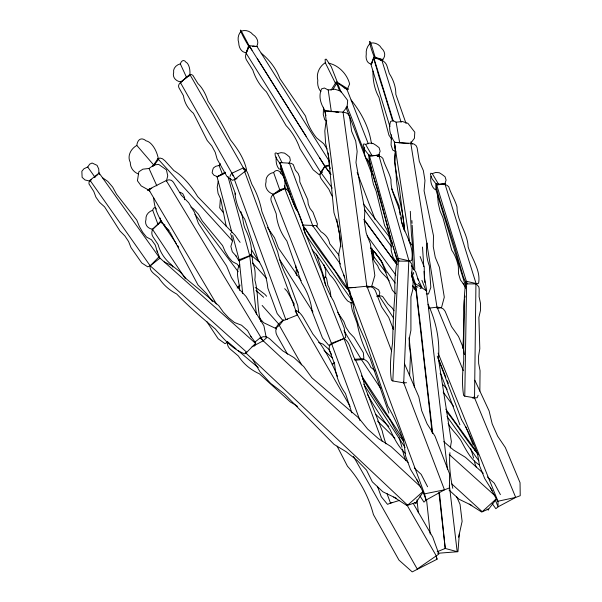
<?xml version="1.0" encoding="UTF-8"?>
<svg xmlns="http://www.w3.org/2000/svg" width="602" height="602" viewBox="0 0 602 602"><rect width="100%" height="100%" fill="white"/><g stroke="black" fill="none" stroke-linecap="round" stroke-linejoin="round"><path stroke-width="0.9" d="M479.854 391.142L480.057 370.666L478.635 363.412L478.56 356.053L479.809 348.769L478.883 317.352L480.471 310.451L480.546 303.528L479.109 296.809L479.192 288.983L478.823 286.861L475.941 283.474L466.648 281.375L465.873 281.638C464.375 292.211 463.728 303.528 464.616 314.349C463.758 329.783 463.706 345.194 463.728 360.621C462.562 372.141 461.719 383.956 463.623 395.431L464.774 396.161L474.542 397.824L477.16 397.741L478.169 395.266M475.941 283.474L474.542 397.824L472.766 398.2M464.774 396.161L466.648 281.375M323.522 107.209L323.282 114.576L324.726 119.753L326.796 120.957M409.638 375.671L410.496 353.758L409.202 346.007L409.345 338.143L410.91 330.355L410.91 296.839L412.822 289.479L413.115 282.105L411.791 274.956L412.122 266.626L411.791 264.368L410.654 262.359L408.811 260.771L398.494 258.401L397.546 258.642C395.401 269.749 394.272 281.924 395.047 293.452C393.527 309.91 393.023 326.374 392.587 342.854C390.818 355.135 389.434 367.83 391.435 380.148L392.82 380.968L403.716 382.834L406.538 382.744M403.716 382.834L408.811 260.771M462.645 348.407C464.405 332.161 462.765 315.817 464.36 299.645M392.82 380.968L398.494 258.401M350.846 299.886L350.981 297.222L348.242 288.087L366.911 286.198L370.561 286.537L373.549 288.102L375.362 290.646L381.57 306.802L388.734 317.367L393.339 329.294M391.496 134.743L391.074 145.014L392.67 149.973L395.649 151.644L395.363 152.268L394.37 142.313L410.812 143.329L413.837 143.983L416.057 145.564L417.118 147.799L419.316 161.396L423.349 170.569L424.967 180.51L424.086 190.872L433.493 235.796L433.274 246.7L435.261 257.317L439.445 267.393L444.291 297.177L441.522 307.584L437.202 308.472L410.812 143.329M393.302 328.82L393.43 326.984M395.755 151.29L395.01 161.456L396.131 173.143L399.096 185.83L404.725 231.078M459.349 533.869L457.949 551.703L437.677 553.283M364.3 147.242C363.728 151.982 364.639 157.476 368.025 161.027L369.771 161.381M296.342 269.658L296.026 273.12L296.59 275.535M436.089 186.718L435.825 189.495L465.782 286.958M430.897 176.205C430.189 180.653 431.145 185.86 434.426 189.111L436.187 189.502M276.243 157.077C275.769 161.095 276.28 165.768 278.982 168.936L281.209 169.373L290.548 194.897M326.179 120.347L324.817 130.98L325.614 143.329L328.564 156.829L333.967 212.656L337.436 223.801L339.663 234.742L340.612 245.27L338.678 254.42L340.13 265.738L344.773 277.499M316.825 226.683L317.404 223.982L312.957 212.197L310.015 208.42L308.277 204.228L307.765 199.713L299.804 181.939L299.698 177.567L298.193 173.572L295.349 170.095L293.287 164.609L291.187 163.292L279.945 162.6L281.209 169.373L280.901 173.301M220.347 199.232L219.7 207.818L223.38 212.672M218.233 181.255L217.202 187.245L218.059 193.362L220.799 199.36L226.232 226.397M464.699 297.847L465.03 296.049M458.604 537.232L462.118 521.362L460.048 504.288L456.609 496.718M395.642 151.11C393.068 158.243 395.16 165.761 396.214 172.947C395.928 192.557 403.942 210.903 404.356 230.543M166.363 181.217L167.747 175.852L166.43 169.832L158.627 164.361L153.788 165.061L149.003 168.485L142.885 169.162L138.829 171.811L137.437 180.781L141.192 185.913L148.122 189.758M496.259 499.269L488.711 509.029L488.44 510.105L487.018 509.014M281.209 169.373L281.096 169.749C282.504 162.939 274.941 160.057 275.016 153.435L275.844 152.833L277.582 153.578L281.051 152.645L284.453 153.089L286.936 154.804L289.66 157.099L290.36 160.313L288.847 163.586M293.656 305.711L294.22 303.927L287.222 291.436L284.693 288.674M346.519 89.69L348.265 89.081L337.406 82.339L331.303 66.777L326.276 59.177L325.133 59.35L325.313 62.743L335.615 83.67M378.824 296.079L379.854 292.918L378.703 289.923L373.007 286.432L371.299 286.311M444.916 183.663L446.112 180.111L445.044 176.732L441.996 174.437L439.257 172.744L435.728 172.45L432.281 173.624L430.829 173.233L430.385 174.174L432.123 178.847L436.894 185.032L445.36 183.61L443.96 184.686M239.709 264.587C234.66 272.917 239.762 281.631 239.558 290.322M378.771 154.985L380.133 151.215L379.087 147.64L375.911 145.225L373.052 143.442L369.304 143.141L365.61 144.397L363.841 143.886L363.149 144.796L364.669 149.657L369.794 156.287L379.245 154.925L377.785 156.099M254.556 346.097L255.782 343.08L250.68 336.202M322.522 172.097L319.218 174.73L313.138 169.779L299.939 148.656A59.666 46.858 86.3 0 0 286.07 125.577L266.377 91.767A52.713 41.561 -85.5 0 1 252.825 70.103L246.534 60.034A5.839 4.492 -87.1 0 1 246.218 53.375L249.07 45.632L256.971 46.489L329.768 161.976M381.239 60.426L382.925 59.764L374.203 56.912L371.156 64.376L372.42 62.45M351.673 297.343L352.403 300.955L351.493 303.032L347.783 301.09C340.318 293.355 337.925 282.218 329.979 275.016C324.448 266.272 319.188 257.385 312.182 249.89M347.489 88.84L349.627 83.994C347.309 74.355 338.663 65.234 328.827 63.225M248.919 46.911L246.105 53.021L248.551 45.963L249.288 46.098L241.379 31.169A8.714 7.141 23.8 0 1 252.802 34.464A10.068 8.262 23.9 0 1 256.55 46.527M159.839 258.22L99.104 173L89.984 180.284L89.066 182.075L88.976 183.919L93.814 191.511L95.899 197.117L99.533 202.302L104.597 206.877L119.911 230.92L124.855 235.916L128.58 241.5L130.98 247.55L141.756 262.946L147.693 266.829L150.191 265.813L159.839 258.22L157.002 250.876M189.005 76.213L189.901 74.58A10.369 4.816 88.9 0 0 185.943 62.202A8.97 4.154 88.9 0 0 180.307 63.842A8.804 7.036 -11.7 0 0 173.677 72.428A10.181 8.15 -11.7 0 0 180.969 81.962M333.207 89.013L337.481 82.128M331.01 90.262L336.164 82.053L347 89.525L368.296 143.773M152.645 166.468L157.822 158.755L160.012 158.048L162.487 158.762L165.008 160.832L173.933 170.607A67.755 32.771 70.1 0 1 197.644 196.576L235.224 235.457A94.175 52.615 71.4 0 0 240.108 242.365M91.504 179.674L89.405 181.368L89.773 181.097L85.048 179.968L82.12 177.379L81.857 171.254L84.032 168.695L87.726 167.01L89.668 164.158L92.083 163.014L97.057 165.347L98.736 168.951L98.946 173.722L99.225 173.466M245.255 171.156L246.459 169.388C244.036 158.409 237.429 148.649 230.498 139.957C223.462 126.766 216.344 113.65 208.006 101.151A32.658 17.812 80 0 0 197.93 83.595L192.858 75.34L191.421 74.55L189.901 74.58L180.427 82.632L179.042 84.235L178.501 85.996L178.877 87.629L183.49 95.771A32.508 28.723 -5.4 0 0 193.423 113.281L207.216 140.514L211.881 146.038L215.223 152.298L217.149 159.154L226.826 176.243L232.575 180.367L235.247 179.065L245.255 171.156L189.901 74.58M414.665 502.482L416.102 503.648L416.087 502.467L423.334 491.811M372.871 259.432L373.88 257.957L373.413 252.057L371.998 248.596M152.705 166.603L155.527 162.946M332.409 196.463A53.172 46.918 74 0 1 328.985 189.457L321.295 178.929A5.915 5.079 73.8 0 1 320.618 172.217L324.884 166.28L329.663 164.895M154.12 165.249L158.8 158.973M410.278 143.81L414.432 138.272L414.793 132.184L407.915 123.327L402.399 121.514L396.108 122.183L392.843 120.513L390.57 121.529C388.177 128.76 390.502 136.278 394.724 142.343M259.289 317.811L263.586 322.68L275.573 328.368L279.644 325.095L283.55 319.978M343.11 111.972L347.121 106.847L347.693 100.421L340.672 91.113L334.878 89.224L328.195 89.961L324.335 88.005L321.543 88.915C318.165 96.403 320.761 104.545 325.373 110.903L324.945 110.843L347.881 287.621L350.183 294.95M217.397 176.687L213.876 175.182L212.145 172.782L212.656 170.155L213.386 168.003L215.734 166.31L219.105 165.49L220.58 163.797M414.259 287.357L415.44 286.07L415.425 283.933L411.475 272.051M172.909 267.077L171.457 264.699A50.342 43.261 -15.8 0 1 158.085 244.532L152.991 236.857A9.7 8.262 -18.8 0 1 152.615 229.49L160.975 220.859L176.582 244.036M235.638 255.489L238.994 260.869L249.83 256.083L251.373 254.511C252.14 245.481 249.01 236.345 244.961 228.376C242.741 222.981 243.223 216.998 240.86 211.648M237.632 287.357L239.92 285.032M246.745 352.283L255.549 343.388L158.785 257.062L150.191 265.813C149.003 271.72 155.85 274.572 159.071 278.207C163.368 285.024 169.621 290.299 176.725 294.032C188.87 306.666 202.084 317.946 215.463 329.083C223.425 338.971 232.628 349.303 244.728 353.878L246.745 352.283L150.191 265.813L89.984 180.284M332.169 364.789L334.697 362.253M283.339 189.54L284.656 188.306A10.625 6.261 82 0 1 289.667 193.904L293.799 204.341A53.781 31.101 80.4 0 1 304.604 231.627L321.844 272.503A71.465 45.963 79.3 0 0 333.538 301.023L344.126 327.736L345.751 337.361L344.02 338.497L328.805 345.367L322.514 338.046L312.145 311.497A68.184 66.228 -4.5 0 0 301.527 282.729L286.838 240.928A54.932 51.99 12 0 1 276.22 213.785L271.291 201.173A6.276 5.922 5.2 0 1 273.12 194.604L284.656 188.306L344.02 338.497L382.097 441.198M496.658 498.494L481.781 512.091L469.191 504.13M296.041 266.009L295.469 266.528L296.094 268.244L298.449 272.382M422.988 491.525L407.14 505.65L393.7 497.049M186.597 77.47L190.142 74.37L180.57 82.286L186.597 77.47L180.307 63.842M152.05 229.55L160.403 222.364A9.941 3.559 84.1 0 0 160.155 218.022M287.538 354.194L276.995 335.457A10.55 9.873 -25 0 1 278.53 324.019L283.226 320.001M252.08 346.737L263.029 340.898L266.332 338.076L263.917 325.84L246.06 296.485L237.903 287.741L231.371 277.484L226.593 265.956L198.412 223.425L194.469 212.265L188.674 202.731L181.255 195.146L173.376 182.173L171.517 180.367L169.004 179.795L166.25 180.547L148.664 189.404L216.464 303.98M254.699 342.327L260.079 337.925L263.262 336.691L266.52 336.887L269.32 338.482L282.707 350.846L293.987 357.611L303.829 366.678L311.844 377.755L358.506 417.765L367.641 429.068L378.545 438.745L391.007 446.556L408.141 462.351M94.311 177.424L97.817 174.595M237.18 287.974L239.965 285.807M224.794 172.39L217.036 176.853L222.522 174.437L225.381 172.24M279.704 189.668L272.999 194.581L284.776 188.336L279.704 189.668L273.609 172.511A9.481 5.523 89.5 0 1 281.187 173.737A10.956 6.404 89.4 0 1 284.437 188.418M420.068 288.644L421.987 287.493L417.856 278.651M227.609 342.132L225.035 343.689L218.165 338.753L206.764 321.543M332.447 364.127L334.02 363.277M392.022 502.444L387.53 504.363L381.269 496.733L377.401 486.258M436.111 556.587L437.248 559.138L412.219 571.9L398.983 560.123L373.421 514.567A122.469 116.615 -66.3 0 0 347.459 466.211L337.105 446.195M230.017 176.521A6.043 5.877 17.3 0 1 232.086 173.173L243.298 167.913A10.226 5.907 77.9 0 1 248.077 173.986L251.907 184.4A51.546 29.182 76.6 0 1 261.878 211.483L277.672 251.809A67.492 42.11 75 0 0 288.26 279.591L297.749 305.357L298.81 312.476M225.14 172.962L217.036 176.74L231.951 232.793M436.36 183.926L435.735 185.01L436.014 186.342L439.769 200.165L454.533 246.594L463.322 276.92L466.136 283.256L467.19 283.888L476.182 283.896L478.605 283.271C480.878 270.23 471.878 258.83 468.13 246.903C467.664 232.808 456.85 221.115 457.008 206.96C455.052 199.894 450.906 193.814 448.776 186.808C445.758 183.068 440.483 184.626 436.36 183.926L467.19 283.888M354.871 360.274L361.463 359.672L363.879 358.611L363.337 352.697L354.089 337.511L349.446 332.725L346.007 327.368L343.847 321.581L337.609 312.295M488.711 509.029L482.24 511.73L451.801 483.925M437.15 551.756L445.247 548.445L457.174 551.68L449.37 485.378M260.884 321.558C256.655 308.134 258.755 293.595 254.834 279.945A37.542 17.157 -65.3 0 0 252.968 263.879L252.118 256.505L251.719 255.481L250.868 255.143L239.205 259.748L242.689 293.475M351.884 412.859L345.48 393.55A56.701 55.61 67.3 0 1 334.637 364.195L329.572 350.484A6.479 6.411 63.5 0 1 331.439 343.306L344.02 338.497A10.949 6.772 70.5 0 1 349.551 345.683L353.765 357.054A55.354 33.14 69.5 0 1 364.729 386.619L382.217 430.874A73.963 47.889 65 0 0 385.957 443.84M149.853 191.015L147.467 189.976L151.802 188.336M147.467 189.976L150.605 188.915M416.087 502.467L407.682 505.266L245.247 352.418M287.575 319.098L283 320.67L277.206 313.627L267.837 288.065A64.662 63.82 -0.6 0 0 258.198 260.147L244.736 219.158A52.615 51.275 25.7 0 1 234.87 192.249L230.257 179.674A6.043 5.877 17.3 0 1 229.919 178.102M399.487 500.397L390.54 503.182L386.966 493.52M369.244 155.113L368.597 155.308C370.17 165.317 372.706 175.814 376.393 185.454C384.136 210.248 388.644 236.052 397.719 260.35L398.991 261.08L409.059 261.215L411.67 260.546C414.53 246.85 405.259 234.599 401.594 221.935C401.564 207.08 390.344 194.514 390.976 179.622C389.118 172.157 384.881 165.716 382.827 158.318C379.546 154.255 373.722 156.016 369.244 155.113L398.991 261.08M377.228 156.272L378.997 155.835L409.059 261.215M237.037 178.704L235.247 179.065L180.427 82.632M373.789 155.647L379.245 154.925M445.36 183.61L438.692 184.475L432.281 173.624M377.115 296.297L379.245 296.026L376.867 296.244M428.744 308.156L437.09 307.193L440.544 307.524L443.396 309.007L445.179 311.4L451.508 326.585L458.551 336.526L463.231 347.715L464.435 354.623M380.148 60.448L381.879 60.313A8.842 6.931 21.7 0 1 386.89 65.731L389.351 73.64A46.76 37.271 20.6 0 1 395.83 94.394L406.041 123.44M350.221 292.06L302.701 225.035L316.073 225.607L321.077 231.823A37.061 23.455 -14.9 0 1 329.67 243.659L338.979 255.135M377.424 296.033L380.983 295.921L382.586 296.447L387.929 303.927L392.233 308.013L394.017 310.73M354.33 359.409C363.036 358.318 367.032 358.325 370.84 367.408A39.807 29.295 -14.5 0 1 375.001 370.998M329.497 166.069L324.884 166.28L321.129 172.977L246.218 53.375M355.737 287.598L347.414 287.463L343.795 275.024M305.899 228.948L304.258 228.895L303.265 227.323M252.923 46.316L257.062 46.557L252.825 46.264M343.072 112.175L367.002 287.568L371.622 286.597L374.835 275.498L370.396 243.765L366.204 233.049L364.345 221.762L364.85 210.173L355.97 162.495L357.159 151.493L355.692 140.966L351.643 131.274L349.649 116.878L348.581 114.515L346.263 112.86L343.072 112.175L324.945 110.843L325.923 115.682M335.999 112.115L337.865 112.288M395.266 148.491L394.37 142.313L408.261 143.622M426.291 293.814L428.443 294.024L430.829 287.41L429.339 265.888A60.764 46.053 25.2 0 1 427.239 243.065M338.76 112.296L324.945 110.843L325.373 112.514M327.924 111.242L331.326 111.694L328.195 89.961M382.925 59.764L375.362 57.942L374.203 56.912M344.088 87.764L348.265 89.081M318.646 342.478L322.92 344.103L328.572 349.077L331.439 354.307M417.886 287.169L415.44 286.07L411.354 275.565M471.885 505.432L459.115 499.269L449.032 490.02M396.605 498.448L382.842 491.781L372.299 481.811L366.52 470.087L357.076 460.364L346.188 451.756L334.072 444.411L284.099 393.663L270.644 383.399L260.004 371.773L252.607 359.341M255.18 287.605L257.551 288.764L264.76 294.22L266.618 296.259M164.211 261.9L172.481 265.986L180.073 271.803L186.658 279.125L218.722 305.605L223.214 311.994L228.489 317.66L234.434 322.484L241.575 325.23L247.565 330.566L251.516 337.707M180.043 192.226L182.767 193.663L184.453 197.072L184.566 199.744M432.168 432.83L415.282 283.64L426.464 290.766L447.497 469.5M479.365 464.917C470.651 459.612 465.88 449.543 461.117 440.799C457.354 434.524 451.492 429.963 448.136 423.387M373.413 252.057L371.058 248.009M190.902 207.111L193.633 208.962L198.427 214.282L202.317 221.017L222.612 245.624L225.171 251.628L228.399 256.979L232.237 261.531L237.218 264.143L239.408 267.047M102.408 177.635L107.841 181.458L112.619 187.049L116.525 194.19L136.812 220.144L139.401 226.548L142.644 232.229L146.482 237.045L151.456 239.739L155.301 245.119L157.453 252.411M405.417 453.441C398.494 447.06 393.874 437.857 389.893 429.279C381.969 417.976 374.226 406.583 367.476 394.438M235.999 348.844L227.383 341.56A10.219 9.263 -18.5 0 0 230.355 349.198L238.354 355.978A52.788 47.987 -12.7 0 0 259.364 373.782L290.54 402.144A67.326 63.85 -28.6 0 1 297.463 406.373M238.159 350.665L258.273 367.656M443.817 441.627L453.554 450.04L465.466 457.324L483.293 473.3M255.955 290.473L263.676 297.275M324.026 350.469L332.447 357.889M487.402 476.987L494.257 483.135L500.405 494.633M449.242 454.495L495.25 495.98M375.686 414.402L388.832 426.412M414.304 468.032L421.159 474.346L427.593 486.77M260.079 337.925L420.933 487.093M275.28 327.706L276.627 328.985M267.431 227.405L274.535 237.73L278.5 248.22L301.068 280.63M377.522 421.107L394.935 438.188M157.822 158.755L232.402 240.77M252.629 263.014L266.535 278.305M236.533 256.49L232.289 251.764L230.875 246.391L232.47 241.161L231.507 236.029L230.461 233.553M262.141 305.455L279.644 325.095M347.098 288.418C340.386 282.594 338 273.985 332.161 267.506C322.77 254.917 313.002 242.26 305.237 228.609M395.386 293.625L392.331 290.149L381.171 260.561M475.776 451.334C465.218 438.512 456.745 424.162 446.285 411.151M158.461 159.38A17.202 8.669 72.3 0 0 146.098 140.853A14.869 7.457 72.4 0 0 136.812 145.406L153.766 165.083M403.242 440.25C396.808 434.396 393.949 426.329 389.554 419.158C380.208 407.14 372.337 394.137 364.285 381.224L362.697 379.034M382.819 263.383L374.436 251.832L380.193 259.244M346.097 287.282L349.401 291.308M474.7 450.108L478.545 454.803M412.408 245.586L409.638 242.102A92.377 61.434 42 0 1 408.796 240.469M363.42 203.95L388.749 236.067A57.604 47.407 45.6 0 0 390.706 240.935M463.811 284.362L460.44 280.013L458.536 273.79L458.348 266.558A38.678 22.688 -87.8 0 0 451.741 250.236L442.899 217.585L440.07 210.963L438.248 203.31L437.496 194.92M402.121 438.926L403.799 441.085M371.931 249.303L373.029 255.7L386.13 272.714M194.913 214.229L238.211 271.758M212.514 301.625L206.606 293.641L197.983 284.949L170.276 232.726A68.282 47.106 24.4 0 1 153.721 197.96M411.279 265.753L415.719 271.803L418.428 280.479M364.579 209.91L391.729 246.933M418.315 283.196L421.641 287.726M363.909 219.324L377.627 238.008A67.484 2.318 54 0 0 394.987 261.697L397.2 264.714M330.784 174.121L324.884 166.28L249.07 45.632L250.334 47.784M330.972 174.595L324.884 166.28L319.662 157.814M364.157 219.918L396.793 264.481M412.829 286.394L416.148 290.924L412.566 285.754M443.192 392.135L453.66 406.433M320.618 172.217L332.236 188.11M367.092 235.788L395.868 275.137M395.205 283.06L385.995 270.448A60.456 51.275 63.2 0 0 370.591 248.024M445.841 409.172L477.115 452.471M396.334 261.908L393.053 257.347L391.21 250.741L391.052 242.997A41.433 21.996 -87.3 0 0 384.648 225.735L376.137 191.112L373.406 184.137L371.66 176.032L370.945 167.085M312.491 225.396L340.363 264.037M447.008 416.486L478.801 460.771M492.248 503.663L495.86 508.698L498.08 506.816L515.696 497.418L520.233 495.702L520.038 482.676L505.356 447.564L497.628 436.149L492.18 423.831L489.102 410.925L474.843 380.253M87.726 167.01L95.033 177.297M389.148 280.871C385.679 275.453 379.478 272.232 377.68 265.61C375.332 262.765 372.555 259.68 373.029 255.7M305.643 234.547L352.403 300.955M177.628 245.593L178.674 247.144M361.14 359.153L380.863 388.666M249.07 45.632L251.997 50.192M286.191 189.69L284.332 185.8M152.615 229.49L185.424 278.771M361.591 375.791L403.28 439.272M363.751 384.204L405.093 447.504M419.933 495.943L423.974 502.121L426.103 500.059L444.472 489.817L449.378 487.959L449.589 473.924L434.998 436.141L427.111 423.898L421.693 410.684L418.826 396.838L404.416 363.54M379.132 295.943L393.467 317.946M279.764 259.778L312.957 311.956M326.969 148.882L323.688 143.69L316.569 137.896A56.641 44.683 30.9 0 1 305.553 116.096L279.757 78.403A58.341 46.429 23.2 0 0 261.14 53.111M251.305 249.469L258.762 261.396M492.15 490.577L484.655 478.455L479.591 465.865L477.695 454.743A81.767 34.502 60 0 0 461.531 419.662M418.45 482.36L410.444 469.244L405.447 455.684L404.175 443.757A88.208 42.155 59.2 0 0 387.786 406.026L365.482 340.815L358.732 325.772L354.254 311.527L352.193 298.758M343.96 330.686L361.463 359.672M166.25 180.547L263.029 340.898M413.183 503.31L432.785 537.157L438.881 554.066L417.216 568.995L353.419 456.308M295.168 311.016L350.078 406.297M406.862 504.845L436.435 556.15L436.826 559.273M365.61 144.397L372.134 155.865M278.53 324.019L301.647 364.85M463.096 283.444L465.677 288.162M490.57 488.019L497.613 501.308L515.696 497.418L474.06 396.658M416.765 479.591L424.109 493.949L444.472 489.817L403.348 381.864M395.642 260.944L396.891 263.435M277.582 153.578L281.932 162.442M437.255 356.203L461.531 419.662M149.003 168.485L156.851 185.852M371.923 143.758L371.178 142.057A94.928 64.828 32.4 0 0 351.109 100.007M391.639 188.862L399.073 205.876A92.377 61.434 42 0 0 400.082 214.854M437.09 307.193L463.292 370.599M371.065 251.057L373.88 257.957M438.113 353.156L497.997 501.338L498.08 506.816L495.28 499.863M438.158 358.152L445.864 377.281M447.271 380.757L448.317 383.369M465.843 426.833L473.202 445.089M476.25 467.114L475.204 464.496A75.536 38.46 79 0 0 474.331 460.854M420.098 256.542L424.237 267.002L424.387 279.561M364.421 151.9L358.574 137.128A77.974 9.263 73.1 0 0 346.827 106.223M367.175 158.845L371.652 170.14M421.912 280.336L426.043 290.841L426.713 290.796L424.357 276.897M273.12 194.604L331.807 344.269M341.093 92.219L339.46 88.02A15.652 1.889 73.6 0 0 336.164 82.053L339.566 90.812M346.03 107.449L371.885 173.993M160.975 220.859L161.893 223.229M219.105 165.49L222.522 174.437M357.167 172.435L375.204 219.692M366.911 286.198L391.646 351.147M459.905 424.801L441.153 374.775A65.618 36.541 83.6 0 1 440.16 373.27M289.419 163.262L313.085 226.6M156.415 208.992A8.594 3.07 84.1 0 0 152.705 210.256L158.01 224.433M348.242 288.087L424.568 493.994L426.103 500.059L423.168 492.12M350.981 297.222L353.592 304.281M331.439 343.306L360.011 420.61M405.876 460.711L403.633 454.608A80.856 36.888 80.4 0 0 402.377 449.1M243.298 167.913L243.945 169.674M244.593 171.435L297.426 315.027L285.837 319.654L234.351 179.351M279.945 162.6L304.258 228.895L305.094 233.772M292.805 201.06L295.702 208.984M232.086 173.173L233.057 175.822M388.915 413.092L370.11 358.529A70.727 35.255 84.8 0 1 357.129 323.319L352.245 310.068L350.838 302.543M323.778 264.541L325.742 270.501L325.735 276.566L324.215 278.011L316.381 254.014M296.914 210.565C290.841 196.199 284.009 181.541 281.269 166.22M445.111 184.453L476.182 283.896M401.105 122.236L381.879 60.313L373.699 57.438L371.028 64.67L389.915 126.57M393.249 121.077L373.699 57.438A5.343 0.497 69.4 0 0 373.985 59.711L376.965 69.403A45.519 4.184 69.6 0 0 383.399 90.353L392.654 121.002M375.099 57.062L370.847 43.043A8.511 6.78 23.4 0 1 381.367 48.062A9.843 7.849 23.6 0 1 382.42 59.643M372.209 171.608L369.342 161.351L369.297 158.251M372.721 173.414L389.675 233.982M390.179 235.796L390.939 238.505M391.443 240.311L392.707 244.833M393.219 246.639L393.979 249.356M394.483 251.162L397.011 260.199M228.007 176.717L249.83 256.083M232.673 235.51L239.408 260.824M329.813 166.874L330.28 168.673M303.641 229.046L304.01 230.634M325.577 285.792L324.087 277.507L325.253 277.153L326.156 277.507L326.63 278.493L327.909 285.514A35.051 18.188 -65.1 0 1 330.799 296.455M396.108 122.183L399.675 142.809M394.37 142.313L409.849 242.952M329.58 165.979L328.165 152.916M439.377 492.143L445.247 548.445L438.918 492.504M249.725 255.549L256.399 314.252M336.721 219.03L339.445 233.711L340.845 246.812M409.074 337.73L414.417 387.282M426.517 499.487L430.249 534.079M416.998 499.78L418.352 512.844M235.314 193.054L235.457 194.739M99.104 173L99.225 174.542M422.499 247.046L423.785 266.663M424.094 271.329L424.591 278.801M424.711 280.667L424.831 282.534M411.888 220.535L412.054 223.342M412.167 225.216L414.801 269.237M413.371 269.756L412.626 257.129A64.437 13.319 77.5 0 0 411.429 234.532L410.316 211.332M413.529 272.458L413.642 274.264M257.272 58.59A49.695 0.587 58.2 0 1 271.066 80.54L291.759 113.432A66.83 0.895 58.2 0 0 306.177 136.353M273.609 172.511A9.436 8.481 4.8 0 0 266.061 181.842A10.904 9.82 4.9 0 0 273.443 194.25M248.603 45.978A10.257 0.715 60.2 0 1 241.778 33.546A8.88 0.617 60.2 0 1 241.379 31.169A8.842 6.419 -88 0 0 238.723 42.795A10.211 7.42 -88.2 0 0 246.316 52.562M152.705 210.256A8.609 7.149 -26.5 0 0 145.993 219.339A9.956 8.285 -26.5 0 0 152.449 229.212M164.685 224.516A10.008 4.703 48.4 0 1 164.775 225.878M136.812 145.406A14.704 12.138 -24.4 0 0 130.28 162.359A17.022 14.087 -24.4 0 0 138.49 174.023M371.434 63.947A10.083 6.735 -72.3 0 1 366.272 54.014A8.729 5.817 -72.2 0 1 370.847 43.043A8.676 0.798 69.8 0 0 370.125 44.27A10.031 0.926 69.9 0 0 374.278 56.987M325.313 62.743A13.959 11.25 -60 0 0 317.796 80.209A16.141 13.048 -60.1 0 0 320.926 91.632M372.954 70.976A54.684 36.925 -70 0 0 378.929 97.231L388.945 135.217A52.291 35.51 -76.3 0 1 391.466 139.085M412.122 144.209A55.948 44.48 27.1 0 1 410.955 141.771M404.153 229.783A92.377 61.434 42 0 1 400.608 217.6M415.282 283.64A17.022 0.692 84.6 0 1 416.667 293.129L418.623 310.414A85.469 3.311 84.5 0 1 423.838 356.474L432.086 428.233A129.656 6.261 84.3 0 0 432.65 433.606M428.045 304.213A103.943 84.242 49.6 0 1 438.429 358.687L451.387 441.597A105.892 79.253 62.6 0 0 450.394 447.986M452.787 488.312A105.892 79.253 62.6 0 1 449.927 452.674M165.076 226.946A55.083 27.865 75.4 0 1 169.17 230.536M259.733 262.231A94.175 52.615 71.4 0 1 250.515 254.3M295.431 310.339A17.849 8.97 72.6 0 1 303.611 318.007L312.972 334.2A90.044 43.487 70.7 0 1 337.504 376.363M399.103 437.549A80.856 36.888 80.4 0 1 401.918 447.278M252.321 256.911A63.451 43.555 28.3 0 1 250.424 254.864M442.387 384.294A37.113 28.008 -9.8 0 1 447.143 389.336M470.606 448.475A75.536 38.46 79 0 1 473.616 458.137"/></g></svg>
